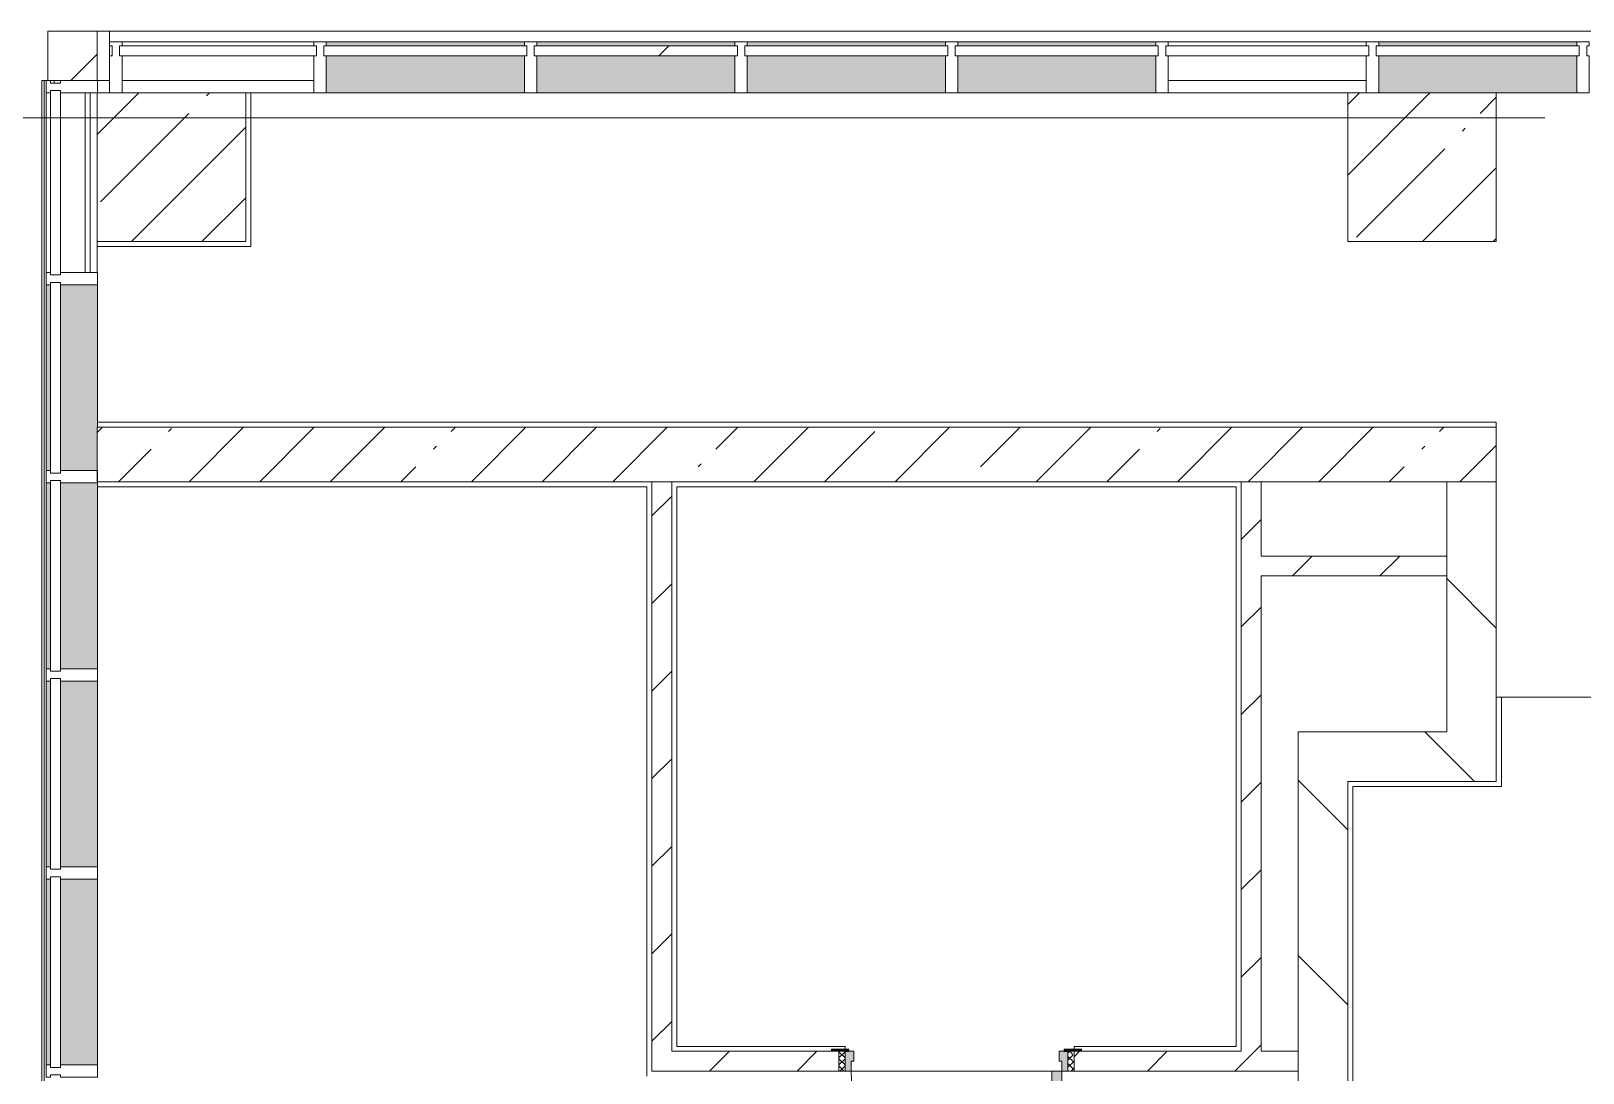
# Model space of a CAD drawing. Header units: millimetres. Extents: x 81711 to 274967, y -8553 to 29000.
# Drawn here: x 151749 to 158017, y 23143 to 27350 of the extents above; entities that cross this region are included whole.
import ezdxf

# ---------------------------------------------------------------- set-up
doc = ezdxf.new("R2010")
doc.units = ezdxf.units.MM
doc.linetypes.add('200_ШТРИХ__ш1_п0_6_', pattern=[800, 500, -300])
doc.linetypes.add('Осевая', pattern=[3175, 635, -476.25, 1587.5, -476.25])
for name, color, linetype, lineweight in [('A-DETL-MBND-1', 7, '200_ШТРИХ__ш1_п0_6_', 9), ('A-GLAZ-CURT-2', 7, 'Continuous', 5), ('A-GLAZ-CWMG-2', 7, 'Continuous', 5), ('A-WALL', 7, 'Continuous', 9), ('A-WALL-10', 7, 'Continuous', 5), ('I-WALL-27', 7, 'Continuous', 5), ('S-COLS-1', 7, 'Continuous', 5), ('Оси', 7, 'Continuous', 9), ('Оси-2', 7, 'Осевая', 9)]:
    doc.layers.add(name, color=color, linetype=linetype, lineweight=lineweight)
for name, color, linetype, lineweight, true_color in [('A-DOOR-5', 7, 'Continuous', 5, 0xe2e2e2), ('A-DOOR-6', 7, 'Continuous', 5, 0xaaaaaa), ('A-DOOR-FRAM-3', 7, 'Continuous', 5, 0xe2e2e2), ('A-DOOR-FRAM-4', 7, 'Continuous', 5, 0xaaaaaa), ('A-FLOR-2', 7, 'Continuous', 5, 0xaaaaaa), ('A-GLAZ-CWMG-3', 7, 'Continuous', 5, 0x383e42)]:
    doc.layers.add(name, color=color, linetype=linetype, lineweight=lineweight, true_color=true_color)
pattern_1 = [(45, (147956.67, 0), (-176.7767, 176.7767), [])]
pattern_2 = [(135, (147956.67, 0), (-353.553, -353.553), [])]

# ---------------------------------------------------------------- blocks, each defined once
blk = doc.blocks.new('Системная панель - Стекло - 40мм-23999081-1_5_3_птичка')
at = {"layer": 'A-GLAZ-CURT-2'}
for p, q in [((372.5, 40), (-372.5, 40)), ((-372.5, 40), (-372.5, 0)), ((-372.5, 0), (372.5, 0)), ((372.5, 0), (372.5, 40))]:
    blk.add_line(p, q, dxfattribs=at)
blk = doc.blocks.new('Системная панель - Стекло - 40мм-23998914-1_5_3_птичка')
at = {"layer": 'A-GLAZ-CURT-2'}
for p, q in [((385, 40), (-385, 40)), ((-385, 40), (-385, 0)), ((-385, 0), (385, 0)), ((385, 0), (385, 40))]:
    blk.add_line(p, q, dxfattribs=at)
blk = doc.blocks.new('Прямоугольный импост - Импост структурный с накладкой - 160мм-22858573-1_5_3_птичка')
at = {"layer": 'A-GLAZ-CWMG-2'}
for p, q in [((3854.1, 26375.1), (3854.1, 27100.1)), ((4011.1, 26375.1), (4011.1, 27100.1))]:
    blk.add_line(p, q, dxfattribs=at)
blk = doc.blocks.new('Прямоугольный импост - Импост структурный с накладкой - 190мм-23186010-1_5_3_птичка')
at = {"layer": 'A-GLAZ-CWMG-3'}
for points in [[(3861.1, 23175.1), (3871.1, 23175.1), (3871.1, 23925.1), (3854.1, 23925.1), (3854.1, 23175.1)], [(4031.1, 23175.1), (4061.1, 23175.1), (4060, 23925.1), (3911.1, 23925.1), (3911.1, 23175.1), (4006.1, 23175.1)]]:
    blk.add_hatch(color=256, dxfattribs=at).paths.add_polyline_path(points)
at = {"layer": 'A-GLAZ-CWMG-2'}
for p, q in [((3854.1, 23175.1), (3854.1, 23925.1)), ((4061.1, 23175.1), (4061.1, 23925.1))]:
    blk.add_line(p, q, dxfattribs=at)
blk = doc.blocks.new('Прямоугольный импост - Импост структурный с накладкой - 190мм-22862231-1_5_3_птичка')
at = {"layer": 'A-GLAZ-CWMG-2'}
for p, q in [((0, 17), (-50, 17)), ((-50, 17), (-50, 0)), ((-50, 0), (-40, 0)), ((-40, 0), (-40, -40)), ((-10, -40), (-10, 0)), ((-10, 0), (-0.1, 0)), ((0, 11.1), (0, 17)), ((-40, -40), (-50, -40)), ((-50, -40), (-50, -190)), ((-0.1, -40), (-10, -40)), ((-50, -190), (0, -190))]:
    blk.add_line(p, q, dxfattribs=at)
blk = doc.blocks.new('Прямоугольный импост - Импост структурный с накладкой - 190мм-22862219-1_5_3_птичка')
at = {"layer": 'A-GLAZ-CWMG-2'}
for p, q in [((-25, 0), (-25, 17)), ((-25, 17), (25, 17)), ((-15, 0), (-25, 0)), ((-15, -40), (-15, 0)), ((25, 0), (15, 0)), ((15, 0), (15, -40)), ((25, 17), (25, 0)), ((-25, -190), (-25, -40)), ((-25, -40), (-15, -40)), ((15, -40), (25, -40)), ((25, -40), (25, -190)), ((25, -190), (-25, -190))]:
    blk.add_line(p, q, dxfattribs=at)
blk = doc.blocks.new('Системная панель - Стекло - 40мм-V93-1_5_3_птичка')
at = {"layer": 'A-GLAZ-CURT-2'}
h = blk.add_hatch(dxfattribs=at)
h.set_pattern_fill('FP_111', color=256, style=0, pattern_type=2)
h.set_pattern_definition([(135, (23850.1, -4371.1), (-1414.21, -1414.21), [1000, -3000]), (135, (24350.1, -5371.1), (-1414.21, -1414.21), [3000, -1000]), (135, (24850.1, -3371.1), (-1414.21, -1414.21), [1000, -3000])])
h.paths.add_polyline_path([(385, 38.9), (385, 40), (-385, 38.9), (-385, 0), (385, 0), (385, 15)])
for p, q in [((385, 40), (-385, 40)), ((-385, 40), (-385, 0)), ((-385, 0), (385, 0)), ((385, 0), (385, 40))]:
    blk.add_line(p, q, dxfattribs=at)
blk = doc.blocks.new('Системная панель - Стекло - 40мм-22856066-1_5_3_птичка')
at = {"layer": 'A-GLAZ-CURT-2'}
for p, q in [((397.5, 0), (-397.5, 0)), ((-397.5, 0), (-397.5, -40)), ((397.5, -40), (397.5, 0)), ((-397.5, -40), (397.5, -40))]:
    blk.add_line(p, q, dxfattribs=at)
blk = doc.blocks.new('Системная панель - Стекло - 40мм-22856067-1_5_3_птичка')
at = {"layer": 'A-GLAZ-CURT-2'}
h = blk.add_hatch(dxfattribs=at)
h.set_pattern_fill('FP_112', color=256, style=0, pattern_type=2)
h.set_pattern_definition([(45, (-9285, -26790), (-1414.21, 1414.21), [1000, -3000]), (45, (-10285, -27290), (-1414.21, 1414.21), [3000, -1000]), (45, (-8285, -27790), (-1414.21, 1414.21), [1000, -3000])])
h.paths.add_polyline_path([(400, -40), (410, -40), (410, 0), (-410, 0), (-410, -40), (-400, -40)])
for p, q in [((410, 0), (-410, 0)), ((-410, 0), (-410, -40)), ((-410, -40), (410, -40)), ((410, -40), (410, 0))]:
    blk.add_line(p, q, dxfattribs=at)
blk = doc.blocks.new('Прямоугольный импост - Импост структурный с накладкой - 160мм-22794257-1_5_3_птичка')
at = {"layer": 'A-GLAZ-CWMG-2'}
for p, q in [((4935, 27307), (4160, 27307)), ((4935, 27150), (4160, 27150))]:
    blk.add_line(p, q, dxfattribs=at)
blk = doc.blocks.new('Прямоугольный импост - Импост структурный с накладкой - 160мм-20149069-1_5_3_птичка')
at = {"layer": 'A-GLAZ-CWMG-2'}
for p, q in [((9185, 27307), (8385, 27307)), ((9185, 27150), (8385, 27150))]:
    blk.add_line(p, q, dxfattribs=at)
blk = doc.blocks.new('Прямоугольный импост - Импост структурный с накладкой - 190мм-20153675-1_5_3_птичка')
at = {"layer": 'A-GLAZ-CWMG-2'}
for p, q in [((-50, 190), (-50, 40)), ((0, 40), (0, 190)), ((-50, 40), (-40, 40)), ((-40, 0), (-50, 0)), ((-50, 0), (-50, -17)), ((-40, 40), (-40, 0)), ((-10, 0), (-10, 40)), ((-10, 40), (0, 40)), ((0, 0), (-10, 0)), ((0, -17), (0, 0)), ((-50, -17), (0, -17))]:
    blk.add_line(p, q, dxfattribs=at)
blk = doc.blocks.new('Прямоугольный импост - Импост структурный с накладкой - 190мм-20153693-1_5_3_птичка')
at = {"layer": 'A-GLAZ-CWMG-2'}
for p, q in [((-25, 40), (-25, 190)), ((-25, 190), (25, 190)), ((25, 190), (25, 40)), ((-15, 40), (-25, 40)), ((-25, -17), (-25, 0)), ((-25, 0), (-15, 0)), ((-15, 0), (-15, 40)), ((15, 40), (15, 0)), ((25, 40), (15, 40)), ((15, 0), (25, 0)), ((25, 0), (25, -17)), ((25, -17), (-25, -17))]:
    blk.add_line(p, q, dxfattribs=at)
blk = doc.blocks.new('Системная панель - Стекло - 40мм-V118-1_5_3_птичка')
at = {"layer": 'A-GLAZ-CURT-2'}
h = blk.add_hatch(dxfattribs=at)
h.set_pattern_fill('FP_130', color=256, style=0, pattern_type=2)
h.set_pattern_definition([(135, (24650.1, -4371.1), (-1414.21, -1414.21), [1000, -3000]), (135, (25150.1, -5371.1), (-1414.21, -1414.21), [3000, -1000]), (135, (25650.1, -3371.1), (-1414.21, -1414.21), [1000, -3000])])
h.paths.add_polyline_path([(385, 15), (385, 40), (-385, 38.9), (-385, 0), (385, 0)])
for p, q in [((385, 40), (-385, 40)), ((-385, 40), (-385, 0)), ((-385, 0), (385, 0)), ((385, 0), (385, 40))]:
    blk.add_line(p, q, dxfattribs=at)
blk = doc.blocks.new('Прямоугольный импост - Импост структурный с накладкой - 190мм-V119-1_5_3_птичка')
at = {"layer": 'A-GLAZ-CWMG-2'}
for p, q in [((-25, 0), (-25, 17)), ((-25, 17), (25, 17)), ((-15, 0), (-25, 0)), ((-15, -40), (-15, 0)), ((25, 0), (15, 0)), ((15, 0), (15, -40)), ((25, 17), (25, 0)), ((-25, -190), (-25, -40)), ((-25, -40), (-15, -40)), ((15, -40), (25, -40)), ((25, -40), (25, -190)), ((25, -190), (-25, -190))]:
    blk.add_line(p, q, dxfattribs=at)
blk = doc.blocks.new('Системная панель - Стекло - 40мм-V120-1_5_3_птичка')
at = {"layer": 'A-GLAZ-CURT-2'}
for p, q in [((410, 0), (-410, 0)), ((-410, 0), (-410, -40)), ((-410, -40), (410, -40)), ((410, -40), (410, 0))]:
    blk.add_line(p, q, dxfattribs=at)
blk = doc.blocks.new('Прямоугольный импост - Импост структурный с накладкой - 190мм-23186023-1_5_3_птичка')
at = {"layer": 'A-GLAZ-CWMG-3'}
for points in [[(10035, 27290), (10035, 27307), (9235, 27307), (9235, 27290)], [(9235, 27100), (10035, 27100), (10035, 27250), (9235, 27250), (9235, 27150)]]:
    blk.add_hatch(color=256, dxfattribs=at).paths.add_polyline_path(points)
at = {"layer": 'A-GLAZ-CWMG-2'}
for p, q in [((10035, 27307), (9235, 27307)), ((10035, 27100), (9710, 27100))]:
    blk.add_line(p, q, dxfattribs=at)
blk = doc.blocks.new('Прямоугольный импост - Импост структурный с накладкой - 190мм-V121-1_5_3_птичка')
at = {"layer": 'A-GLAZ-CWMG-2'}
for p, q in [((-25, 40), (-25, 190)), ((25, 190), (25, 40)), ((-15, 40), (-25, 40)), ((-25, -17), (-25, 0)), ((-25, 0), (-15, 0)), ((-15, 0), (-15, 40)), ((15, 40), (15, 0)), ((25, 40), (15, 40)), ((15, 0), (25, 0)), ((25, 0), (25, -17)), ((25, -17), (-25, -17))]:
    blk.add_line(p, q, dxfattribs=at)
blk = doc.blocks.new('Системная панель - Стекло - 40мм-V122-1_5_3_птичка')
at = {"layer": 'A-GLAZ-CURT-2'}
for p, q in [((410, 0), (-410, 0)), ((-410, 0), (-410, -40)), ((-410, -40), (410, -40)), ((410, -40), (410, 0))]:
    blk.add_line(p, q, dxfattribs=at)
blk = doc.blocks.new('Прямоугольный импост - Импост структурный с накладкой - 190мм-V123-1_5_3_птичка')
at = {"layer": 'A-GLAZ-CWMG-3'}
for points in [[(8194.7, 27290), (8335, 27290), (8335, 27307), (7535, 27307), (7535, 27290)], [(8194.7, 27100), (8335, 27100), (8335, 27250), (7535, 27250), (7535, 27100)]]:
    blk.add_hatch(color=256, dxfattribs=at).paths.add_polyline_path(points)
at = {"layer": 'A-GLAZ-CWMG-2'}
for p, q in [((8335, 27307), (7535, 27307)), ((8335, 27100), (7535, 27100))]:
    blk.add_line(p, q, dxfattribs=at)
blk = doc.blocks.new('Системная панель - Стекло - 40мм-V159-1_5_3_птичка')
at = {"layer": 'A-GLAZ-CURT-2'}
for p, q in [((410, 0), (-410, 0)), ((-410, 0), (-410, -40)), ((-410, -40), (410, -40)), ((410, -40), (410, 0))]:
    blk.add_line(p, q, dxfattribs=at)
blk = doc.blocks.new('Системная панель - Стекло - 40мм-V160-1_5_3_птичка')
at = {"layer": 'A-GLAZ-CURT-2'}
for p, q in [((410, 0), (-410, 0)), ((-410, 0), (-410, -40)), ((-410, -40), (410, -40)), ((410, -40), (410, 0))]:
    blk.add_line(p, q, dxfattribs=at)
blk = doc.blocks.new('110_Дверь_СКБ_1Ст_Внутренняя1 - Д-8т 950x2100h_СУ-31746493-1_5_3_птичка')
at = {"layer": 'A-DOOR-5'}
h = blk.add_hatch(color=256, dxfattribs=at)
h.paths.add_polyline_path([(-412.5, 40), (-437.5, 40), (-437.5, -40), (-402.5, -40), (-402.5, 0), (-412.5, 0)])
h.paths.add_polyline_path([(437.5, 40), (437.5, 0), (427.5, 0), (427.5, -40), (462.5, -40), (462.5, 40)])
at = {"layer": 'A-DOOR-6'}
h = blk.add_hatch(dxfattribs=at)
h.set_pattern_fill('FP_8', color=256, style=0, pattern_type=2)
h.set_pattern_definition([(135, (1826.41, 104.685), (-14.14214, -14.14214), []), (225, (1826.41, 104.685), (14.14214, -14.14214), [])])
h.paths.add_polyline_path([(462.5, 40), (462.5, -40), (487.5, -40), (487.5, 40)])
at = {"layer": 'A-DOOR-FRAM-3'}
for points in [[(-412.5, 890), (-412.5, 40), (-372.5, 40), (-372.5, 890)], [(-462.5, -40), (-492.5, -40), (-492.5, -48), (-422.5, -48), (-422.5, -40), (-456.7, -40)], [(456.5, -40), (447.5, -40), (447.5, -48), (517.5, -48), (517.5, -40), (462.5, -40)]]:
    blk.add_hatch(color=256, dxfattribs=at).paths.add_polyline_path(points)
at = {"layer": 'A-DOOR-FRAM-4'}
h = blk.add_hatch(dxfattribs=at)
h.set_pattern_fill('FP_9', color=256, style=0, pattern_type=2)
h.set_pattern_definition([(45, (-296.384, 104.685), (-14.1421, 14.1421), []), (135, (-296.384, 104.685), (-14.1421, -14.1421), [])])
h.paths.add_polyline_path([(-462.5, 40), (-456.7, -40), (-437.5, -40), (-437.5, 40)])
at = {"layer": 'A-DOOR-6'}
for p, q in [((-412.5, 890), (-412.5, 40)), ((-372.5, 890), (-412.5, 890)), ((-372.5, 40), (-372.5, 890)), ((-412.5, 40), (-372.5, 40))]:
    blk.add_line(p, q, dxfattribs=at)
blk.add_arc((-412.5, 40), 850, 360, 90, dxfattribs=at)
at = {"layer": 'A-DOOR-FRAM-4'}
for p, q in [((-437.5, 40), (-462.5, 40)), ((-462.5, 40), (-462.5, -40)), ((-412.5, 40), (-437.5, 40)), ((-437.5, 40), (-437.5, -40)), ((-437.5, -40), (-437.5, 40)), ((-412.5, 0), (-412.5, 40)), ((-402.5, 0), (-412.5, 0)), ((-402.5, -40), (-402.5, 0)), ((437.5, 0), (427.5, 0)), ((427.5, 0), (427.5, -40)), ((437.5, 40), (437.5, 0)), ((462.5, 40), (437.5, 40)), ((462.5, -40), (462.5, 40)), ((487.5, 40), (462.5, 40)), ((462.5, 40), (462.5, -40)), ((487.5, -40), (487.5, 40)), ((-422.5, -40), (-492.5, -40)), ((-492.5, -40), (-492.5, -48)), ((-492.5, -48), (-422.5, -48)), ((-462.5, -40), (-437.5, -40)), ((-422.5, -39), (-437.5, -39)), ((-437.5, -39), (-437.5, -40)), ((-437.5, -40), (-402.5, -40)), ((-437.5, -40), (-422.5, -40)), ((-422.5, -40), (-422.5, -39)), ((-422.5, -48), (-422.5, -40)), ((427.5, -40), (462.5, -40)), ((462.5, -39), (447.5, -39)), ((447.5, -39), (447.5, -40)), ((447.5, -40), (462.5, -40)), ((517.5, -40), (447.5, -40)), ((447.5, -40), (447.5, -48)), ((447.5, -48), (517.5, -48)), ((462.5, -40), (462.5, -39)), ((462.5, -40), (487.5, -40)), ((517.5, -48), (517.5, -40))]:
    blk.add_line(p, q, dxfattribs=at)
blk = doc.blocks.new('BSC_Колонна _Прямоугольная - 200х200-22401950-1_5_3_птичка')
at = {"layer": 'S-COLS-1'}
h = blk.add_hatch(dxfattribs=at)
h.set_pattern_fill('FP_158', color=256, style=0, pattern_type=2)
h.set_pattern_definition([(45, (-3960, -27250), (-176.7767, 176.7767), [])])
h.paths.add_polyline_path([(46.1, -100), (100, -100), (100, 100), (-100, 100), (-98.9, -100), (-48.9, -100)])
for p, q in [((100, 100), (-100, 100)), ((-100, 100), (-100, -100)), ((100, -100), (100, 100)), ((-100, -100), (100, -100))]:
    blk.add_line(p, q, dxfattribs=at)
blk = doc.blocks.new('Системная панель - Стекло - 40мм-V170-1_5_3_птичка')
at = {"layer": 'A-GLAZ-CURT-2'}
h = blk.add_hatch(dxfattribs=at)
h.set_pattern_fill('FP_159', color=256, style=0, pattern_type=2)
h.set_pattern_definition([(45, (-6735, -26790), (-1414.21, 1414.21), [1000, -3000]), (45, (-7735, -27290), (-1414.21, 1414.21), [3000, -1000]), (45, (-5735, -27790), (-1414.21, 1414.21), [1000, -3000])])
h.paths.add_polyline_path([(100.3, -40), (410, -40), (410, 0), (-410, 0), (-410, -40), (-400, -40)])
for p, q in [((410, 0), (-410, 0)), ((-410, 0), (-410, -40)), ((-410, -40), (410, -40)), ((410, -40), (410, 0))]:
    blk.add_line(p, q, dxfattribs=at)
blk = doc.blocks.new('Системная панель - Стекло - 40мм-V171-1_5_3_птичка')
at = {"layer": 'A-GLAZ-CURT-2'}
for p, q in [((385, 40), (-385, 40)), ((-385, 40), (-385, 0)), ((-385, 0), (385, 0)), ((385, 0), (385, 40))]:
    blk.add_line(p, q, dxfattribs=at)
blk = doc.blocks.new('Прямоугольный импост - Импост структурный с накладкой - 190мм-V172-1_5_3_птичка')
at = {"layer": 'A-GLAZ-CWMG-3'}
for points in [[(3861.1, 25575.1), (3871.1, 25575.1), (3871.1, 26325.1), (3854.1, 26325.1), (3854.1, 25575.1)], [(4045.8, 25575.1), (4060, 25575.1), (4060, 26325.1), (3911.1, 26325.1), (3911.1, 25575.1), (4031.1, 25575.1)]]:
    blk.add_hatch(color=256, dxfattribs=at).paths.add_polyline_path(points)
at = {"layer": 'A-GLAZ-CWMG-2'}
for p, q in [((3854.1, 25575.1), (3854.1, 26325.1)), ((4061.1, 25749.9), (4061.1, 26325.1))]:
    blk.add_line(p, q, dxfattribs=at)
blk = doc.blocks.new('BSC_Колонна _Прямоугольная - 600х600-V177-1_5_3_птичка')
at = {"layer": 'S-COLS-1'}
h = blk.add_hatch(dxfattribs=at)
h.set_pattern_fill('FP_166', color=256, style=0, pattern_type=2)
h.set_pattern_definition([(45, (-9410, -26800), (-285.123, 285.123), []), (45, (-9124.88, -26800), (-285.123, 285.123), [504.031, -100.806, 16.764, -84.042])])
h.paths.add_polyline_path([(-300, -300), (300, -300), (300, 300), (-300, 300), (-300, -103.3)])
for p, q in [((300, 300), (-300, 300)), ((-300, 300), (-300, -300)), ((300, -300), (300, 300)), ((-300, -300), (300, -300))]:
    blk.add_line(p, q, dxfattribs=at)
blk = doc.blocks.new('BSC_Колонна _Прямоугольная - 600х600-V178-1_5_3_птичка')
at = {"layer": 'S-COLS-1'}
h = blk.add_hatch(dxfattribs=at)
h.set_pattern_fill('FP_167', color=256, style=0, pattern_type=2)
h.set_pattern_definition([(45, (-4360, -26800), (-285.123, 285.123), []), (45, (-4074.88, -26800), (-285.123, 285.123), [504.031, -100.806, 16.764, -84.042])])
h.paths.add_polyline_path([(300, -300), (300, 300), (-300, 300), (-300, -300), (115.9, -300)])
for p, q in [((300, 300), (-300, 300)), ((-300, 300), (-300, -300)), ((300, -300), (300, 300)), ((-300, -300), (300, -300))]:
    blk.add_line(p, q, dxfattribs=at)
blk = doc.blocks.new('Прямоугольный импост - Импост структурный с накладкой - 170мм-23186685-1_5_3_птичка')
at = {"layer": 'A-GLAZ-CWMG-2'}
for p, q in [((3836.1, 27150.1), (3846.1, 27150.1)), ((3836.1, 20672.1), (3836.1, 27150.1)), ((3846.1, 27150.1), (3854.1, 27150.1)), ((3846.1, 20672.1), (3846.1, 27150.1)), ((3886.1, 27140.1), (3886.1, 27150))]:
    blk.add_line(p, q, dxfattribs=at)
blk = doc.blocks.new('Прямоугольный импост - Импост структурный с накладкой - 170мм-23186686-1_5_3_птичка')
at = {"layer": 'A-GLAZ-CWMG-2'}
blk.add_line((4031.1, 27100.1), (4031.1, 26375.1), dxfattribs=at)

msp = doc.modelspace()

# ---------------------------------------------------------------- hatches: boundary and pattern name
at = {"layer": 'A-WALL-10'}
h = msp.add_hatch(dxfattribs=at)
h.set_pattern_fill('FP_105', color=256, style=0, pattern_type=2)
h.set_pattern_definition([(135, (147956.67, 0), (-176.7767, -176.7767), [])])
h.paths.add_polyline_path([(161646.7, 27150), (161666.7, 27150), (161666.7, 27350), (161416.9, 27350), (161416.9, 27150)])
h.paths.add_polyline_path([(152016.7, 27150), (152066.7, 27150), (152066.7, 27350), (152016.7, 27350), (152016.7, 27247.7)])
at = {"layer": 'I-WALL-27'}
h = msp.add_hatch(dxfattribs=at)
h.set_pattern_fill('FP_74', color=256, style=0, pattern_type=2)
h.set_pattern_definition([(45, (147956.67, 0), (-285.123, 285.123), []), (45, (148241.8, 0), (-285.123, 285.123), [504.031, -100.806, 16.764, -84.042])])
h.paths.add_polyline_path([(152636.7, 25530), (157666.7, 25530), (157666.7, 25750), (152016.7, 25750), (152016.7, 25530), (152566.1, 25530)])
h = msp.add_hatch(dxfattribs=at)
h.set_pattern_fill('FP_110', color=256, style=0, pattern_type=2)
h.set_pattern_definition(pattern_1)
h.paths.add_polyline_path([(154271.8, 23150), (154336.7, 23150), (154336.7, 25530), (154256.7, 25530), (154256.7, 23150)])
h = msp.add_hatch(dxfattribs=at)
h.set_pattern_fill('FP_110', color=256, style=0, pattern_type=2)
h.set_pattern_definition(pattern_1)
h.paths.add_polyline_path([(156716.7, 23230), (156716.7, 25530), (156636.7, 25530), (156636.7, 23230)])
h = msp.add_hatch(dxfattribs=at)
h.set_pattern_fill('FP_104', color=256, style=0, pattern_type=2)
h.set_pattern_definition(pattern_2)
h.paths.add_polyline_path([(157666.7, 24520), (157666.7, 25530), (157466.7, 25530), (157466.7, 24520)])
h = msp.add_hatch(dxfattribs=at)
h.set_pattern_fill('FP_110', color=256, style=0, pattern_type=2)
h.set_pattern_definition(pattern_1)
h.paths.add_polyline_path([(157466.7, 25150), (157466.7, 25230), (156716.7, 25230), (156716.7, 25150), (157413.3, 25150)])
h = msp.add_hatch(dxfattribs=at)
h.set_pattern_fill('FP_104', color=256, style=0, pattern_type=2)
h.set_pattern_definition(pattern_2)
h.paths.add_polyline_path([(156866.7, 23150), (157066.7, 23150), (157066.7, 24520), (156866.7, 24520), (156866.7, 23230)])
h = msp.add_hatch(dxfattribs=at)
h.set_pattern_fill('FP_104', color=256, style=0, pattern_type=2)
h.set_pattern_definition(pattern_2)
h.paths.add_polyline_path([(157466.7, 24320), (157666.7, 24320), (157666.7, 24520), (157066.7, 24520), (157066.7, 24320), (157086.7, 24320)])
h = msp.add_hatch(dxfattribs=at)
h.set_pattern_fill('FP_110', color=256, style=0, pattern_type=2)
h.set_pattern_definition(pattern_1)
h.paths.add_polyline_path([(156151.4, 23150), (156866.7, 23150), (156866.7, 23230), (155961.7, 23230), (155961.7, 23150)])
h.paths.add_polyline_path([(154336.7, 23150), (155011.7, 23150), (155011.7, 23230), (154336.7, 23230), (154336.7, 23186.9)])
h = msp.add_hatch(dxfattribs=at)
h.set_pattern_fill('FP_104', color=256, style=0, pattern_type=2)
h.set_pattern_definition(pattern_2)
h.paths.add_polyline_path([(156866.7, 20970), (157066.7, 20970), (157066.7, 23150), (156866.7, 23150), (156866.7, 20980.8)])

# ---------------------------------------------------------------- linework, layer by layer
at = {"layer": 'A-DETL-MBND-1'}
for p, q in [((152016.7, 27100), (151987.8, 27100)), ((152016.7, 26500), (152016.7, 26374.8))]:
    msp.add_line(p, q, dxfattribs=at)
at = {"layer": 'A-FLOR-2'}
for p, q in [((152891.7, 27100), (152616.7, 27100)), ((152636.7, 27100), (152636.7, 26480)), ((157066.7, 27100), (156341.7, 27100)), ((152636.7, 26480), (152016.7, 26480)), ((152016.7, 26480), (152016.7, 26374.8)), ((152017.8, 25770), (157666.7, 25770)), ((157666.7, 25770), (157666.7, 25750)), ((154236.7, 25510), (152017.8, 25510)), ((154236.7, 23130), (154236.7, 25510)), ((156616.7, 25510), (154356.7, 25510)), ((154356.7, 25510), (154356.7, 23250)), ((156616.7, 23250), (156616.7, 25510)), ((157666.7, 24660), (162305.5, 24660)), ((157687.7, 24660), (157687.7, 24299)), ((157687.7, 24299), (157086.7, 24299)), ((157086.7, 24299), (157086.7, 22220)), ((154356.7, 23250), (155036.7, 23250)), ((155036.7, 23250), (155036.7, 23238)), ((155961.7, 23238), (155961.7, 23250)), ((155961.7, 23250), (156616.7, 23250)), ((155061.7, 23150), (155871.7, 23150))]:
    msp.add_line(p, q, dxfattribs=at)
at = {"layer": 'A-WALL'}
for p, q in [((154336.7, 25530), (154256.7, 25530)), ((156716.7, 25530), (156636.7, 25530)), ((157666.7, 25530), (157466.7, 25530)), ((157466.7, 25150), (157466.7, 25230)), ((156866.7, 23150), (156866.7, 23230))]:
    msp.add_line(p, q, dxfattribs=at)
at = {"layer": 'A-WALL-10'}
for p, q in [((152016.7, 27350), (164866.9, 27350)), ((152066.7, 27150), (152066.7, 27350)), ((152016.7, 27150), (152066.7, 27150))]:
    msp.add_line(p, q, dxfattribs=at)
at = {"layer": 'I-WALL-27'}
for p, q in [((157666.7, 25750), (152016.7, 25750)), ((152016.7, 25750), (152016.7, 25530)), ((157666.7, 24320), (157666.7, 25750)), ((152016.7, 25530), (154256.7, 25530)), ((154256.7, 25530), (154256.7, 23150)), ((154336.7, 23230), (154336.7, 25530)), ((154336.7, 25530), (156636.7, 25530)), ((156636.7, 25530), (156636.7, 23230)), ((156716.7, 25530), (157466.7, 25530)), ((156716.7, 25230), (156716.7, 25530)), ((157466.7, 25530), (157466.7, 25230)), ((157466.7, 25230), (156716.7, 25230)), ((156716.7, 23230), (156716.7, 25150)), ((156716.7, 25150), (157466.7, 25150)), ((157466.7, 25150), (157466.7, 24520)), ((156866.7, 24520), (156866.7, 23230)), ((157466.7, 24520), (156866.7, 24520)), ((157066.7, 22200), (157066.7, 24320)), ((157066.7, 24320), (157666.7, 24320)), ((154981.7, 23230), (154336.7, 23230)), ((156636.7, 23230), (155991.7, 23230)), ((156866.7, 23230), (156716.7, 23230)), ((154256.7, 23150), (155011.7, 23150)), ((155961.7, 23150), (156866.7, 23150)), ((156866.7, 23150), (156866.7, 20770))]:
    msp.add_line(p, q, dxfattribs=at)
at = {"layer": 'Оси'}
msp.add_line((144727.9, 27000), (157227.9, 27000), dxfattribs=at)
at = {"layer": 'Оси-2'}
msp.add_line((157227.9, 27000), (169247.1, 27000), dxfattribs=at)

# ---------------------------------------------------------------- block references
at = {"layer": 'A-DOOR-6', "rotation": 180}
msp.add_blockref('110_Дверь_СКБ_1Ст_Внутренняя1 - Д-8т 950x2100h_СУ-31746493-1_5_3_птичка', (155499.2, 23190), dxfattribs=at)
at = {"layer": 'A-GLAZ-CURT-2'}
for name, p in [('Системная панель - Стекло - 40мм-22856066-1_5_3_птичка', (152504.2, 27290)), ('Системная панель - Стекло - 40мм-V160-1_5_3_птичка', (153341.7, 27290)), ('Системная панель - Стекло - 40мм-V170-1_5_3_птичка', (154191.7, 27290)), ('Системная панель - Стекло - 40мм-V159-1_5_3_птичка', (155041.7, 27290)), ('Системная панель - Стекло - 40мм-V122-1_5_3_птичка', (155891.7, 27290)), ('Системная панель - Стекло - 40мм-22856067-1_5_3_птичка', (156741.7, 27290)), ('Системная панель - Стекло - 40мм-V120-1_5_3_птичка', (157591.7, 27290))]:
    msp.add_blockref(name, p, dxfattribs=at)
at = {"layer": 'A-GLAZ-CURT-2', "rotation": 269.9999999999999}
for name, p in [('Системная панель - Стекло - 40мм-23999081-1_5_3_птичка', (151827.8, 26737.6)), ('Системная панель - Стекло - 40мм-V171-1_5_3_птичка', (151827.8, 25950.1)), ('Системная панель - Стекло - 40мм-V118-1_5_3_птичка', (151827.8, 25150.1)), ('Системная панель - Стекло - 40мм-V93-1_5_3_птичка', (151827.8, 24350.1)), ('Системная панель - Стекло - 40мм-23998914-1_5_3_птичка', (151827.8, 23550.1))]:
    msp.add_blockref(name, p, dxfattribs=at)
at = {"layer": 'A-GLAZ-CWMG-2'}
for name, p, rotation in [('Прямоугольный импост - Импост структурный с накладкой - 190мм-20153675-1_5_3_птичка', (152066.7, 27290), 180), ('Прямоугольный импост - Импост структурный с накладкой - 190мм-22862231-1_5_3_птичка', (151827.8, 27150.1), 89.99999999999991)]:
    msp.add_blockref(name, p, dxfattribs=dict(at, rotation=rotation))
for name, p in [('Прямоугольный импост - Импост структурный с накладкой - 160мм-22794257-1_5_3_птичка', (147956.7, 0)), ('Прямоугольный импост - Импост структурный с накладкой - 190мм-V123-1_5_3_птичка', (145406.7, 0)), ('Прямоугольный импост - Импост структурный с накладкой - 190мм-V123-1_5_3_птичка', (146256.7, 0)), ('Прямоугольный импост - Импост структурный с накладкой - 190мм-V123-1_5_3_птичка', (147106.7, 0)), ('Прямоугольный импост - Импост структурный с накладкой - 190мм-V123-1_5_3_птичка', (147956.7, 0)), ('Прямоугольный импост - Импост структурный с накладкой - 160мм-20149069-1_5_3_птичка', (147956.7, 0)), ('Прямоугольный импост - Импост структурный с накладкой - 190мм-23186023-1_5_3_птичка', (147956.7, 0)), ('Прямоугольный импост - Импост структурный с накладкой - 170мм-23186685-1_5_3_птичка', (147956.7, 0)), ('Прямоугольный импост - Импост структурный с накладкой - 160мм-22858573-1_5_3_птичка', (147956.7, 0)), ('Прямоугольный импост - Импост структурный с накладкой - 170мм-23186686-1_5_3_птичка', (147956.7, 0)), ('Прямоугольный импост - Импост структурный с накладкой - 190мм-V172-1_5_3_птичка', (147956.7, 0)), ('Прямоугольный импост - Импост структурный с накладкой - 190мм-23186010-1_5_3_птичка', (147956.7, 1600)), ('Прямоугольный импост - Импост структурный с накладкой - 190мм-23186010-1_5_3_птичка', (147956.7, 800)), ('Прямоугольный импост - Импост структурный с накладкой - 190мм-23186010-1_5_3_птичка', (147956.7, 0))]:
    msp.add_blockref(name, p, dxfattribs=at)
at = {"layer": 'A-GLAZ-CWMG-2', "extrusion": (0, 0, -1)}
for name, p, rotation in [('Прямоугольный импост - Импост структурный с накладкой - 190мм-20153693-1_5_3_птичка', (-152916.7, 27290), 180), ('Прямоугольный импост - Импост структурный с накладкой - 190мм-20153693-1_5_3_птичка', (-153766.7, 27290), 180), ('Прямоугольный импост - Импост структурный с накладкой - 190мм-20153693-1_5_3_птичка', (-154616.7, 27290), 180), ('Прямоугольный импост - Импост структурный с накладкой - 190мм-20153693-1_5_3_птичка', (-155466.7, 27290), 180), ('Прямоугольный импост - Импост структурный с накладкой - 190мм-20153693-1_5_3_птичка', (-156316.7, 27290), 180), ('Прямоугольный импост - Импост структурный с накладкой - 190мм-V121-1_5_3_птичка', (-157166.7, 27290), 180), ('Прямоугольный импост - Импост структурный с накладкой - 190мм-20153693-1_5_3_птичка', (-158016.7, 27290), 180), ('Прямоугольный импост - Импост структурный с накладкой - 190мм-22862219-1_5_3_птичка', (-151827.8, 26350.1), 270.0000000000001), ('Прямоугольный импост - Импост структурный с накладкой - 190мм-V119-1_5_3_птичка', (-151827.8, 25550.1), 270.0000000000001), ('Прямоугольный импост - Импост структурный с накладкой - 190мм-22862219-1_5_3_птичка', (-151827.8, 24750.1), 270.0000000000001), ('Прямоугольный импост - Импост структурный с накладкой - 190мм-22862219-1_5_3_птичка', (-151827.8, 23950.1), 270.0000000000001), ('Прямоугольный импост - Импост структурный с накладкой - 190мм-22862219-1_5_3_птичка', (-151827.8, 23150.1), 270.0000000000001)]:
    msp.add_blockref(name, p, dxfattribs=dict(at, rotation=rotation))
at = {"layer": 'S-COLS-1'}
for name, p in [('BSC_Колонна _Прямоугольная - 200х200-22401950-1_5_3_птичка', (151916.7, 27250)), ('BSC_Колонна _Прямоугольная - 600х600-V178-1_5_3_птичка', (152316.7, 26800)), ('BSC_Колонна _Прямоугольная - 600х600-V177-1_5_3_птичка', (157366.7, 26800))]:
    msp.add_blockref(name, p, dxfattribs=at)

doc.saveas('drawing.dxf')
